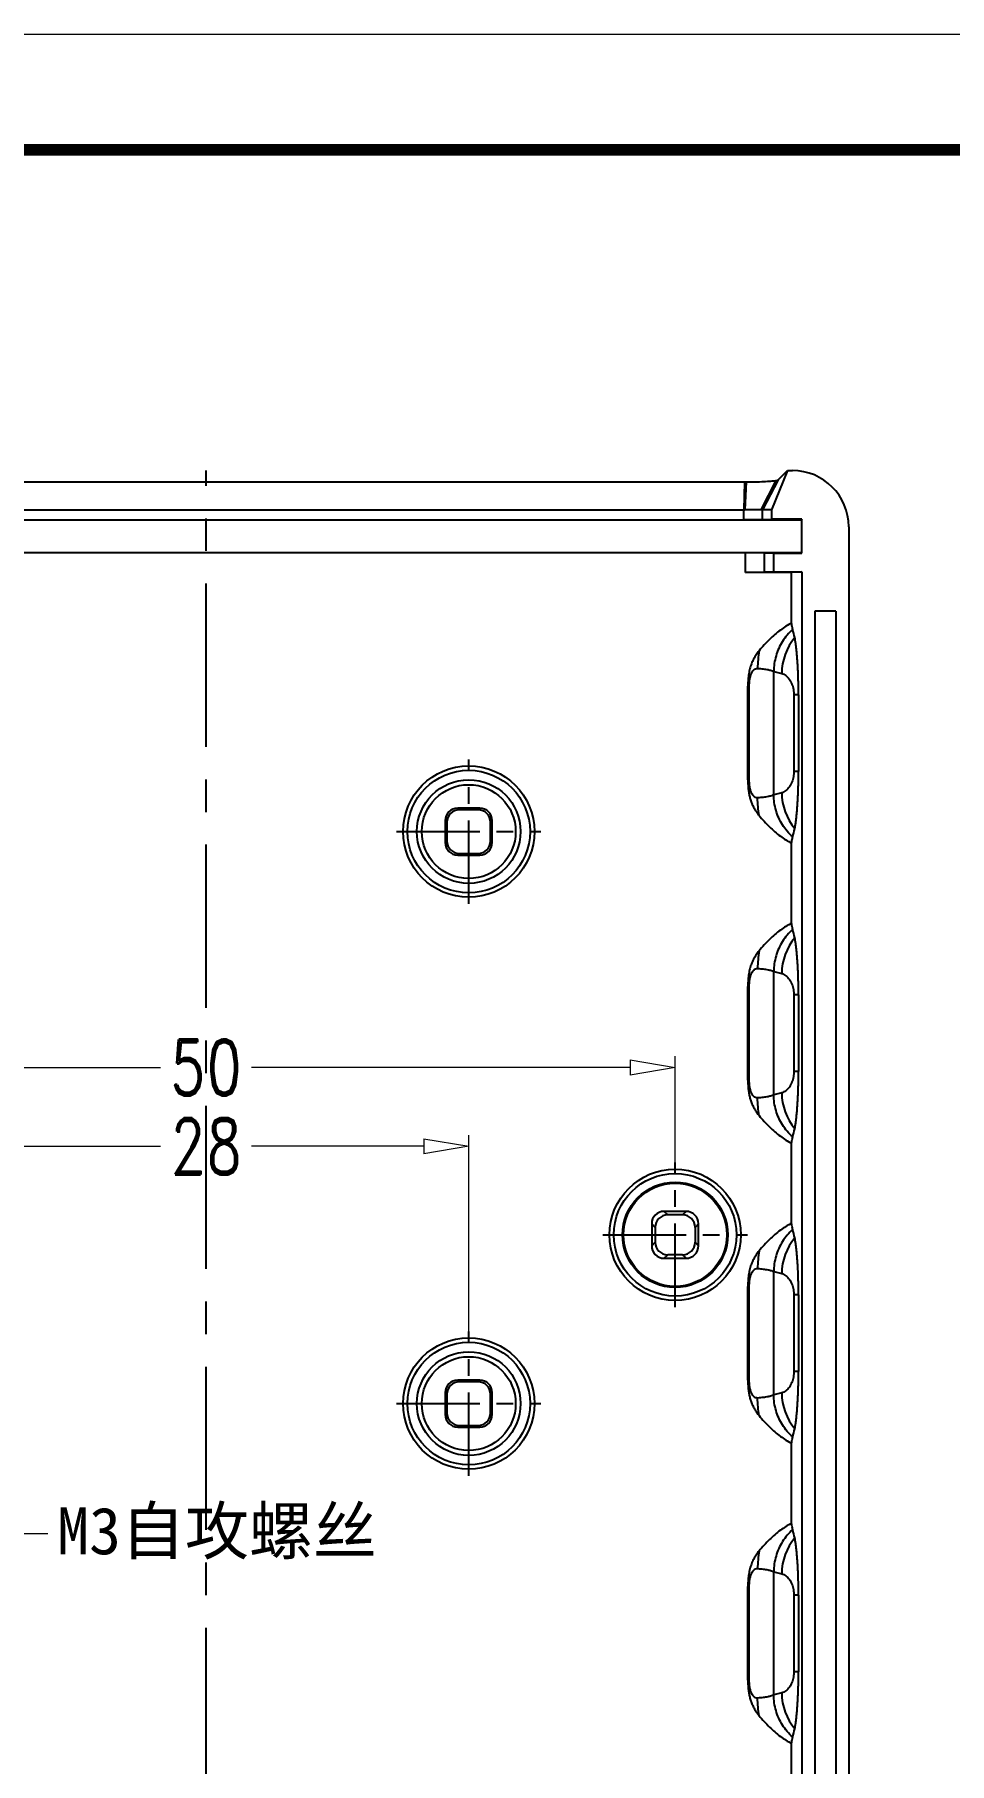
# Model space of a CAD drawing. Header units: millimetres. Extents: x 2279 to 2636, y 1024 to 1272.
# Drawn here: x 2481.8 to 2530.6, y 1180 to 1272.2 of the extents above; entities that cross this region are included whole.
import ezdxf

# ---------------------------------------------------------------- set-up
doc = ezdxf.new("R2010")
doc.units = ezdxf.units.MM
doc.linetypes.add('CENTER', pattern=[50.8, 31.75, -6.35, 6.35, -6.35])
doc.layers.add('dim', color=82, linetype='Continuous', lineweight=9)
doc.layers.add('from', color=7, linetype='Continuous', lineweight=13)
doc.styles.add('ROMAND', font='romand.shx', dxfattribs={"width": 0.75, "bigfont": 'gbcbig.shx'})
doc.styles.add('楷体', font='simkai_0.ttf')
doc.dimstyles.new('YanXiu', dxfattribs={"dimtxt": 2.5, "dimasz": 2.2, "dimexe": 1, "dimexo": 0, "dimgap": 0.66, "dimtad": 0, "dimzin": 9, "dimdsep": 46, "dimtxsty": 'ROMAND', "dimblk": 'CLOSEDBLANK', "dimcen": 0, "dimclrd": 3, "dimclre": 3, "dimclrt": 7, "dimazin": 2, "dimtfac": 1, "dimtofl": 0, "dimtmove": 0, "dimatfit": 3, "dimldrblk": 'CLOSEDBLANK', "dimfxl": 1, "dimlwd": 5, "dimlwe": 5, "dimarcsym": 0})

# ---------------------------------------------------------------- blocks, each defined once
blk = doc.blocks.new('_ClosedBlank')
at = {"color": 0, "linetype": 'ByBlock', "lineweight": -2}
for p, q in [((-1, 0.167), (0, 0)), ((-1, 0.167), (-1, -0.167)), ((0, 0), (-1, -0.167))]:
    blk.add_line(p, q, dxfattribs=at)
blk = doc.blocks.new('*D21')
at = {"layer": 'Defpoints', "color": 0}
for p in [(978.404, 960.876), (928.404, 955.806), (978.404, 955.806)]:
    blk.add_point(p, dxfattribs=at)
at = {"layer": 'dim', "color": 3, "lineweight": 5}
for p, q in [((928.404, 955.806), (928.404, 961.476)), ((978.404, 955.806), (978.404, 961.476)), ((930.804, 960.876), (950.983, 960.876)), ((976.004, 960.876), (955.825, 960.876))]:
    blk.add_line(p, q, dxfattribs=at)
at = {"layer": 'dim', "color": 3, "lineweight": 5, "xscale": 2.4, "yscale": 2.4, "zscale": 2.4, "rotation": 180}
blk.add_blockref('_ClosedBlank', (928.404, 960.876), dxfattribs=at)
at = {"layer": 'dim', "color": 3, "lineweight": 5, "xscale": 2.4, "yscale": 2.4, "zscale": 2.4}
blk.add_blockref('_ClosedBlank', (978.404, 960.876), dxfattribs=at)
at = {"layer": 'dim', "color": 7, "insert": (953.404, 960.876), "char_height": 3, "attachment_point": 5, "style": 'ROMAND'}
blk.add_mtext('50', dxfattribs=at)
blk = doc.blocks.new('*D20')
at = {"layer": 'Defpoints', "color": 0}
for p in [(967.404, 956.676), (939.404, 946.806), (967.404, 946.806)]:
    blk.add_point(p, dxfattribs=at)
at = {"layer": 'dim', "color": 3, "lineweight": 5}
for p, q in [((939.404, 946.806), (939.404, 957.276)), ((967.404, 946.806), (967.404, 957.276)), ((941.804, 956.676), (950.983, 956.676)), ((965.004, 956.676), (955.825, 956.676))]:
    blk.add_line(p, q, dxfattribs=at)
at = {"layer": 'dim', "color": 3, "lineweight": 5, "xscale": 2.4, "yscale": 2.4, "zscale": 2.4, "rotation": 180}
blk.add_blockref('_ClosedBlank', (939.404, 956.676), dxfattribs=at)
at = {"layer": 'dim', "color": 3, "lineweight": 5, "xscale": 2.4, "yscale": 2.4, "zscale": 2.4}
blk.add_blockref('_ClosedBlank', (967.404, 956.676), dxfattribs=at)
at = {"layer": 'dim', "color": 7, "insert": (953.404, 956.676), "char_height": 3, "attachment_point": 5, "style": 'ROMAND'}
blk.add_mtext('28', dxfattribs=at)
blk = doc.blocks.new('A$C1A530043')
at = {"color": 1, "linetype": 'CENTER', "ltscale": 0.274}
blk.add_line((51.816, 11.465), (51.816, 151.465), dxfattribs=at)
at = {"color": 7, "linetype": 'Continuous'}
for p, q in [((82.811, 151.465), (81.96, 149.365)), ((82.311, 150.965), (82.811, 151.465)), ((82.811, 151.465), (83.07, 151.465)), ((80.514, 150.855), (23.118, 150.855)), ((80.514, 150.855), (80.474, 149.365)), ((80.6, 150.856), (80.536, 149.365)), ((82.177, 150.933), (81.383, 149.365)), ((82.311, 150.965), (81.473, 149.365)), ((23.095, 149.365), (80.536, 149.365)), ((80.474, 148.847), (80.474, 149.365)), ((81.473, 148.849), (81.473, 149.365)), ((81.96, 149.365), (81.473, 149.365)), ((81.96, 149.365), (81.96, 148.865)), ((20.086, 148.845), (83.546, 148.845)), ((81.473, 148.849), (81.96, 148.865)), ((83.566, 148.865), (81.96, 148.865)), ((83.566, 148.865), (83.546, 148.845)), ((83.546, 148.845), (83.546, 147.085)), ((83.566, 147.065), (83.566, 148.865)), ((86.066, 148.469), (86.066, 14.461)), ((83.546, 147.085), (20.086, 147.085)), ((80.574, 146.038), (80.574, 147.083)), ((81.573, 146.04), (81.573, 147.081)), ((81.573, 147.081), (82.06, 147.065)), ((82.06, 147.065), (82.06, 146.065)), ((82.06, 147.065), (83.566, 147.065)), ((83.566, 147.065), (83.546, 147.085)), ((83.025, 146.038), (80.574, 146.038)), ((82.06, 146.065), (81.573, 146.04)), ((82.06, 146.065), (83.562, 146.065)), ((83.562, 146.065), (83.025, 146.038)), ((83.025, 143.336), (83.025, 146.038)), ((83.562, 146.065), (83.562, 16.865)), ((84.255, 143.975), (84.255, 18.954)), ((85.376, 143.975), (84.255, 143.975)), ((85.376, 143.975), (85.376, 18.954)), ((82.068, 134.179), (82.068, 140.751)), ((82.068, 140.751), (82.496, 140.645)), ((80.692, 134.968), (80.692, 139.961)), ((80.692, 139.961), (80.766, 139.961)), ((80.766, 134.968), (80.766, 139.961)), ((83.148, 139.509), (83.148, 135.421)), ((83.391, 139.509), (83.148, 139.509)), ((83.391, 139.509), (83.391, 135.421)), ((80.692, 134.968), (80.766, 134.968)), ((83.391, 135.421), (83.148, 135.421)), ((82.496, 134.284), (82.068, 134.179)), ((64.566, 132.8), (64.566, 131.629)), ((64.566, 132.8), (64.653, 132.713)), ((65.23, 133.465), (65.317, 133.377)), ((66.401, 133.465), (65.23, 133.465)), ((66.314, 133.377), (65.317, 133.377)), ((66.401, 133.465), (66.314, 133.377)), ((67.066, 132.8), (66.978, 132.713)), ((67.066, 131.629), (67.066, 132.8)), ((64.653, 132.713), (64.653, 131.716)), ((66.978, 131.716), (66.978, 132.713)), ((64.566, 131.629), (64.653, 131.716)), ((65.23, 130.965), (65.317, 131.052)), ((65.23, 130.965), (66.401, 130.965)), ((65.317, 131.052), (66.314, 131.052)), ((66.401, 130.965), (66.314, 131.052)), ((67.066, 131.629), (66.978, 131.716)), ((83.025, 127.336), (83.025, 131.593)), ((82.068, 118.179), (82.068, 124.751)), ((82.068, 124.751), (82.496, 124.645)), ((80.692, 118.968), (80.692, 123.961)), ((80.692, 123.961), (80.766, 123.961)), ((80.766, 118.968), (80.766, 123.961)), ((83.148, 123.509), (83.148, 119.421)), ((83.391, 123.509), (83.148, 123.509)), ((83.391, 123.509), (83.391, 119.421)), ((80.692, 118.968), (80.766, 118.968)), ((83.391, 119.421), (83.148, 119.421)), ((82.496, 118.284), (82.068, 118.179)), ((83.025, 111.336), (83.025, 115.593)), ((77.401, 111.965), (76.23, 111.965)), ((76.23, 111.965), (76.418, 111.777)), ((77.214, 111.777), (76.418, 111.777)), ((77.401, 111.965), (77.214, 111.777)), ((75.566, 111.3), (75.566, 110.129)), ((75.566, 111.3), (75.753, 111.113)), ((75.753, 111.113), (75.753, 110.317)), ((78.066, 111.3), (77.878, 111.113)), ((77.878, 111.113), (77.878, 110.317)), ((78.066, 110.129), (78.066, 111.3)), ((75.566, 110.129), (75.753, 110.317)), ((78.066, 110.129), (77.878, 110.317)), ((76.23, 109.465), (76.418, 109.652)), ((76.23, 109.465), (77.401, 109.465)), ((77.214, 109.652), (76.418, 109.652)), ((77.401, 109.465), (77.214, 109.652)), ((80.692, 107.961), (80.766, 107.961)), ((80.692, 102.968), (80.692, 107.961)), ((80.766, 102.968), (80.766, 107.961)), ((82.068, 102.179), (82.068, 108.751)), ((82.068, 108.751), (82.496, 108.645)), ((83.391, 107.509), (83.148, 107.509)), ((83.148, 107.509), (83.148, 103.421)), ((83.391, 107.509), (83.391, 103.421)), ((83.391, 103.421), (83.148, 103.421)), ((66.401, 102.965), (65.23, 102.965)), ((65.23, 102.965), (65.317, 102.877)), ((66.314, 102.877), (65.317, 102.877)), ((66.401, 102.965), (66.314, 102.877)), ((80.692, 102.968), (80.766, 102.968)), ((64.566, 102.3), (64.566, 101.129)), ((64.566, 102.3), (64.653, 102.213)), ((64.653, 102.213), (64.653, 101.216)), ((67.066, 102.3), (66.978, 102.213)), ((66.978, 101.216), (66.978, 102.213)), ((67.066, 101.129), (67.066, 102.3)), ((82.496, 102.284), (82.068, 102.179)), ((64.566, 101.129), (64.653, 101.216)), ((65.23, 100.465), (65.317, 100.552)), ((65.317, 100.552), (66.314, 100.552)), ((66.401, 100.465), (66.314, 100.552)), ((67.066, 101.129), (66.978, 101.216)), ((65.23, 100.465), (66.401, 100.465)), ((83.025, 95.336), (83.025, 99.593)), ((82.068, 92.751), (82.496, 92.645)), ((82.068, 86.179), (82.068, 92.751)), ((80.692, 91.961), (80.766, 91.961)), ((80.692, 86.968), (80.692, 91.961)), ((80.766, 86.968), (80.766, 91.961)), ((83.391, 91.509), (83.148, 91.509)), ((83.148, 91.509), (83.148, 87.421)), ((83.391, 91.509), (83.391, 87.421)), ((80.692, 86.968), (80.766, 86.968)), ((83.391, 87.421), (83.148, 87.421)), ((82.496, 86.284), (82.068, 86.179)), ((83.025, 79.336), (83.025, 83.593))]:
    blk.add_line(p, q, dxfattribs=at)
at = {"color": 1, "linetype": 'CENTER', "ltscale": 0.14}
for p, q in [((65.816, 128.365), (65.816, 136.065)), ((61.966, 132.215), (69.666, 132.215)), ((76.816, 106.865), (76.816, 114.565)), ((72.966, 110.715), (80.666, 110.715)), ((65.816, 97.865), (65.816, 105.565)), ((61.966, 101.715), (69.666, 101.715))]:
    blk.add_line(p, q, dxfattribs=at)
at = {"color": 7, "linetype": 'Continuous'}
for centre, radius in [((65.816, 132.215), 3.5), ((65.816, 132.215), 3.267), ((65.816, 132.215), 2.762), ((65.816, 132.215), 2.5), ((76.816, 110.715), 3.5), ((76.816, 110.715), 3.267), ((76.816, 110.715), 2.806), ((76.816, 110.715), 2.75), ((65.816, 101.715), 3.5), ((65.816, 101.715), 3.267), ((65.816, 101.715), 2.762), ((65.816, 101.715), 2.5)]:
    blk.add_circle(centre, radius, dxfattribs=at)
for centre, radius, start, end in [((80.513, 161.648), 10.793, 270.00161, 270.46215), ((75.075, 140.785), 8.306, 12.31263, 15.43051), ((85.561, 140.613), 3.065, 140.63952, 179.39115), ((85.561, 134.317), 3.065, 180.60886, 219.36048), ((75.075, 134.144), 8.307, 344.56951, 347.68737), ((85.561, 124.613), 3.065, 140.63952, 179.39115), ((75.075, 124.785), 8.306, 12.31263, 15.43051), ((85.561, 118.317), 3.065, 180.60886, 219.36048), ((75.075, 118.144), 8.307, 344.56951, 347.68737), ((75.075, 108.785), 8.306, 12.31263, 15.43051), ((85.561, 108.613), 3.065, 140.63952, 179.39115), ((85.561, 102.317), 3.065, 180.60886, 219.36048), ((75.075, 102.144), 8.307, 344.56951, 347.68737), ((75.075, 92.785), 8.306, 12.31263, 15.43051), ((85.561, 92.613), 3.065, 140.63952, 179.39115), ((85.561, 86.317), 3.065, 180.60886, 219.36048), ((75.075, 86.144), 8.307, 344.56951, 347.68737)]:
    blk.add_arc(centre, radius, start, end, dxfattribs=at)
for centre, major_axis, ratio, start_param, end_param in [((83.062, 148.461), (-2.127, -2.127), 0.997265, 2.357564, 3.925621), ((80.474, 148.849), (1, 0), 0.001745, -1.570796, -0.05236), ((80.574, 147.081), (1, 0), 0.001745, 0.05236, 1.570796), ((80.574, 146.041), (1, 0), 0.002618, -1.570796, -0.05236), ((65.23, 132.8), (-0.47, 0.47), 0.999695, -0.785246, 0.785246), ((65.318, 132.713), (-0.47, 0.47), 0.999695, -0.785246, 0.785246), ((66.314, 132.713), (0.47, 0.47), 0.999695, -0.785246, 0.785246), ((66.401, 132.8), (0.47, 0.47), 0.999695, -0.785246, 0.785246), ((65.23, 131.629), (0.47, 0.47), 0.999695, 2.356347, 3.926839), ((65.318, 131.717), (-0.47, -0.47), 0.999695, -0.785246, 0.785246), ((66.314, 131.717), (0.47, -0.47), 0.999695, -0.785246, 0.785246), ((66.401, 131.629), (0.47, -0.47), 0.999695, -0.785246, 0.785246), ((76.23, 111.3), (-0.47, 0.47), 0.999695, -0.785246, 0.785246), ((76.418, 111.113), (-0.47, 0.47), 0.999695, -0.785246, 0.785246), ((77.213, 111.113), (0.47, 0.47), 0.999695, -0.785246, 0.785246), ((77.401, 111.3), (0.47, 0.47), 0.999695, -0.785246, 0.785246), ((76.23, 110.129), (0.47, 0.47), 0.999695, -3.926839, -2.356347), ((76.418, 110.317), (-0.47, -0.47), 0.999695, -0.785246, 0.785246), ((77.213, 110.317), (0.47, -0.47), 0.999695, -0.785246, 0.785246), ((77.401, 110.129), (0.47, -0.47), 0.999695, -0.785246, 0.785246), ((65.23, 102.3), (-0.47, 0.47), 0.999695, -0.785246, 0.785246), ((65.318, 102.213), (-0.47, 0.47), 0.999695, -0.785246, 0.785246), ((66.314, 102.213), (0.47, 0.47), 0.999695, -0.785246, 0.785246), ((66.401, 102.3), (0.47, 0.47), 0.999695, -0.785246, 0.785246), ((65.23, 101.129), (0.47, 0.47), 0.999695, -3.926839, -2.356347), ((65.318, 101.217), (-0.47, -0.47), 0.999695, -0.785246, 0.785246), ((66.314, 101.217), (0.47, -0.47), 0.999695, -0.785246, 0.785246), ((66.401, 101.129), (-0.47, 0.47), 0.999695, -3.926839, -2.356347)]:
    blk.add_ellipse(centre, major_axis=major_axis, ratio=ratio, start_param=start_param, end_param=end_param, dxfattribs=at)
for points, start_tangent, end_tangent in [([(80.6, 150.856), (81.084, 150.865), (81.544, 150.883), (81.921, 150.908), (82.177, 150.933)], (0.999967, 0.008111), (0.992047, 0.12587)), ([(82.177, 150.933), (82.231, 150.941), (82.271, 150.949), (82.297, 150.957), (82.311, 150.965)], (0.992047, 0.125869), (0.707109, 0.707105)), ([(81.383, 149.365), (81.241, 149.364), (81.043, 149.365), (80.802, 149.364), (80.536, 149.365)], (-1, 0.000048), (-1, 0.000004)), ([(81.473, 149.365), (81.444, 149.364), (81.383, 149.365)], (-1, 0), (-1, 0.000048)), ([(83.025, 143.336), (82.428, 142.962), (81.844, 142.464), (81.29, 141.857)], (-0.886111, -0.463474), (-0.635658, -0.771971)), ([(83.082, 142.995), (82.54, 142.354), (82.193, 141.585), (82.068, 140.751)], (-0.74548, -0.666528), (-0.010634, -0.999943)), ([(83.082, 142.995), (83.063, 143.086), (83.043, 143.207), (83.025, 143.336)], (-0.267028, 0.963689), (-0.137758, 0.990466)), ([(83.391, 139.509), (83.39, 139.753), (83.388, 139.989), (83.383, 140.218), (83.377, 140.443), (83.37, 140.668), (83.36, 140.896), (83.348, 141.128), (83.333, 141.359), (83.316, 141.585), (83.296, 141.804), (83.274, 142.013), (83.25, 142.211), (83.222, 142.394), (83.191, 142.557)], (-0.000135, 1), (-0.213839, 0.976869)), ([(81.29, 141.857), (81.129, 141.639), (80.992, 141.406), (80.883, 141.161), (80.801, 140.905), (80.742, 140.628), (80.706, 140.319), (80.692, 139.961)], (-0.635694, -0.771941), (-0.000276, -1)), ([(81.29, 141.857), (81.235, 141.393), (81.211, 140.917)], (-0.151893, -0.988397), (-0.019473, -0.99981)), ([(80.766, 139.961), (80.776, 140.178), (80.805, 140.384), (80.854, 140.567), (80.92, 140.719), (81.003, 140.832), (81.1, 140.9), (81.211, 140.917)], (0.000043, 1), (0.997597, -0.069277)), ([(81.211, 140.917), (81.513, 140.889), (81.766, 140.851), (81.954, 140.804), (82.068, 140.751)], (0.997541, -0.070085), (0.804586, -0.593837)), ([(82.496, 140.645), (82.614, 140.6), (82.722, 140.53), (82.819, 140.439), (82.904, 140.333), (82.977, 140.214), (83.037, 140.083), (83.086, 139.944), (83.121, 139.798), (83.142, 139.65), (83.148, 139.509)], (0.970808, -0.239857), (0.000047, -1)), ([(80.692, 134.968), (80.7, 134.689), (80.723, 134.441), (80.758, 134.215), (80.806, 134.005), (80.87, 133.805), (80.95, 133.61), (81.048, 133.421), (81.162, 133.242), (81.29, 133.073)], (0.000276, -1), (0.635689, -0.771945)), ([(81.211, 134.012), (81.1, 134.03), (81.003, 134.098), (80.92, 134.211), (80.854, 134.363), (80.805, 134.546), (80.776, 134.752), (80.766, 134.968)], (-0.997597, -0.06928), (-0.000043, 1)), ([(83.148, 135.421), (83.142, 135.28), (83.121, 135.132), (83.086, 134.986), (83.037, 134.846), (82.976, 134.716), (82.903, 134.596), (82.819, 134.49), (82.722, 134.4), (82.614, 134.33), (82.496, 134.284)], (-0.000048, -1), (-0.970808, -0.239857)), ([(83.191, 132.373), (83.221, 132.529), (83.248, 132.703), (83.272, 132.892), (83.293, 133.09), (83.312, 133.297), (83.329, 133.512), (83.343, 133.73), (83.356, 133.948), (83.366, 134.162), (83.374, 134.369), (83.38, 134.572), (83.385, 134.777), (83.388, 134.986), (83.391, 135.201), (83.391, 135.421)], (0.213838, 0.976869), (0.000134, 1)), ([(82.068, 134.179), (81.954, 134.126), (81.766, 134.079), (81.513, 134.04), (81.211, 134.012)], (-0.804623, -0.593786), (-0.997541, -0.070081)), ([(81.29, 133.073), (81.235, 133.536), (81.211, 134.012)], (-0.151873, 0.9884), (-0.019463, 0.999811)), ([(83.082, 131.934), (82.54, 132.576), (82.193, 133.344), (82.068, 134.179)], (-0.74548, 0.666528), (-0.010634, 0.999943)), ([(81.29, 133.073), (81.842, 132.468), (82.427, 131.968), (83.025, 131.593)], (0.635654, -0.771974), (0.886111, -0.463472)), ([(83.025, 131.593), (83.045, 131.734), (83.064, 131.851), (83.082, 131.934)], (0.137757, 0.990466), (0.267033, 0.963687)), ([(83.025, 127.336), (82.428, 126.962), (81.844, 126.464), (81.29, 125.857)], (-0.886111, -0.463474), (-0.635658, -0.771971)), ([(83.082, 126.995), (83.063, 127.086), (83.043, 127.207), (83.025, 127.336)], (-0.267028, 0.963689), (-0.137758, 0.990466)), ([(83.082, 126.995), (82.54, 126.354), (82.193, 125.585), (82.068, 124.751)], (-0.74548, -0.666528), (-0.010634, -0.999943)), ([(83.391, 123.509), (83.39, 123.753), (83.388, 123.989), (83.383, 124.218), (83.377, 124.443), (83.37, 124.668), (83.36, 124.896), (83.348, 125.128), (83.333, 125.359), (83.316, 125.585), (83.296, 125.804), (83.274, 126.013), (83.25, 126.211), (83.222, 126.394), (83.191, 126.557)], (-0.000135, 1), (-0.213839, 0.976869)), ([(81.29, 125.857), (81.129, 125.639), (80.992, 125.406), (80.883, 125.161), (80.801, 124.905), (80.742, 124.628), (80.706, 124.319), (80.692, 123.961)], (-0.635694, -0.771941), (-0.000276, -1)), ([(81.29, 125.857), (81.235, 125.393), (81.211, 124.917)], (-0.151893, -0.988397), (-0.019473, -0.99981)), ([(80.766, 123.961), (80.776, 124.178), (80.805, 124.384), (80.854, 124.567), (80.92, 124.719), (81.003, 124.832), (81.1, 124.9), (81.211, 124.917)], (0.000043, 1), (0.997597, -0.069277)), ([(81.211, 124.917), (81.513, 124.889), (81.766, 124.851), (81.954, 124.804), (82.068, 124.751)], (0.997541, -0.070085), (0.804586, -0.593837)), ([(82.496, 124.645), (82.614, 124.6), (82.722, 124.53), (82.819, 124.439), (82.904, 124.333), (82.977, 124.214), (83.037, 124.083), (83.086, 123.944), (83.121, 123.798), (83.142, 123.65), (83.148, 123.509)], (0.970808, -0.239857), (0.000047, -1)), ([(80.692, 118.968), (80.7, 118.689), (80.723, 118.441), (80.758, 118.215), (80.806, 118.005), (80.87, 117.805), (80.95, 117.61), (81.048, 117.421), (81.162, 117.242), (81.29, 117.073)], (0.000276, -1), (0.635689, -0.771945)), ([(81.211, 118.012), (81.1, 118.03), (81.003, 118.098), (80.92, 118.211), (80.854, 118.363), (80.805, 118.546), (80.776, 118.752), (80.766, 118.968)], (-0.997597, -0.06928), (-0.000043, 1)), ([(83.148, 119.421), (83.142, 119.28), (83.121, 119.132), (83.086, 118.986), (83.037, 118.846), (82.976, 118.716), (82.903, 118.596), (82.819, 118.49), (82.722, 118.4), (82.614, 118.33), (82.496, 118.284)], (-0.000048, -1), (-0.970808, -0.239857)), ([(83.191, 116.373), (83.221, 116.529), (83.248, 116.703), (83.272, 116.892), (83.293, 117.09), (83.312, 117.297), (83.329, 117.512), (83.343, 117.73), (83.356, 117.948), (83.366, 118.162), (83.374, 118.369), (83.38, 118.572), (83.385, 118.777), (83.388, 118.986), (83.391, 119.201), (83.391, 119.421)], (0.213838, 0.976869), (0.000134, 1)), ([(82.068, 118.179), (81.954, 118.126), (81.766, 118.079), (81.513, 118.04), (81.211, 118.012)], (-0.804623, -0.593786), (-0.997541, -0.070081)), ([(81.29, 117.073), (81.235, 117.536), (81.211, 118.012)], (-0.151873, 0.9884), (-0.019463, 0.999811)), ([(83.082, 115.934), (82.54, 116.576), (82.193, 117.344), (82.068, 118.179)], (-0.74548, 0.666528), (-0.010634, 0.999943)), ([(81.29, 117.073), (81.842, 116.468), (82.427, 115.968), (83.025, 115.593)], (0.635654, -0.771974), (0.886111, -0.463472)), ([(83.025, 115.593), (83.045, 115.734), (83.064, 115.851), (83.082, 115.934)], (0.137757, 0.990466), (0.267033, 0.963687)), ([(83.025, 111.336), (82.428, 110.962), (81.844, 110.464), (81.29, 109.857)], (-0.886111, -0.463474), (-0.635658, -0.771971)), ([(83.082, 110.995), (82.54, 110.354), (82.193, 109.585), (82.068, 108.751)], (-0.74548, -0.666528), (-0.010634, -0.999943)), ([(83.082, 110.995), (83.063, 111.086), (83.043, 111.207), (83.025, 111.336)], (-0.267028, 0.963689), (-0.137758, 0.990466)), ([(81.29, 109.857), (81.129, 109.639), (80.992, 109.406), (80.883, 109.161), (80.801, 108.905), (80.742, 108.628), (80.706, 108.319), (80.692, 107.961)], (-0.635694, -0.771941), (-0.000276, -1)), ([(81.29, 109.857), (81.235, 109.393), (81.211, 108.917)], (-0.151893, -0.988397), (-0.019473, -0.99981)), ([(83.391, 107.509), (83.39, 107.753), (83.388, 107.989), (83.383, 108.218), (83.377, 108.443), (83.37, 108.668), (83.36, 108.896), (83.348, 109.128), (83.333, 109.359), (83.316, 109.585), (83.296, 109.804), (83.274, 110.013), (83.25, 110.211), (83.222, 110.394), (83.191, 110.557)], (-0.000135, 1), (-0.213839, 0.976869)), ([(80.766, 107.961), (80.776, 108.178), (80.805, 108.384), (80.854, 108.567), (80.92, 108.719), (81.003, 108.832), (81.1, 108.9), (81.211, 108.917)], (0.000043, 1), (0.997597, -0.069277)), ([(81.211, 108.917), (81.513, 108.889), (81.766, 108.851), (81.954, 108.804), (82.068, 108.751)], (0.997541, -0.070085), (0.804586, -0.593837)), ([(82.496, 108.645), (82.614, 108.6), (82.722, 108.53), (82.819, 108.439), (82.904, 108.333), (82.977, 108.214), (83.037, 108.083), (83.086, 107.944), (83.121, 107.798), (83.142, 107.65), (83.148, 107.509)], (0.970808, -0.239857), (0.000047, -1)), ([(83.148, 103.421), (83.142, 103.28), (83.121, 103.132), (83.086, 102.986), (83.037, 102.846), (82.976, 102.716), (82.903, 102.596), (82.819, 102.49), (82.722, 102.4), (82.614, 102.33), (82.496, 102.284)], (-0.000048, -1), (-0.970808, -0.239857)), ([(83.191, 100.373), (83.221, 100.529), (83.248, 100.703), (83.272, 100.892), (83.293, 101.09), (83.312, 101.297), (83.329, 101.512), (83.343, 101.73), (83.356, 101.948), (83.366, 102.162), (83.374, 102.369), (83.38, 102.572), (83.385, 102.777), (83.388, 102.986), (83.391, 103.201), (83.391, 103.421)], (0.213838, 0.976869), (0.000134, 1)), ([(80.692, 102.968), (80.7, 102.689), (80.723, 102.441), (80.758, 102.215), (80.806, 102.005), (80.87, 101.805), (80.95, 101.61), (81.048, 101.421), (81.162, 101.242), (81.29, 101.073)], (0.000276, -1), (0.635689, -0.771945)), ([(81.211, 102.012), (81.1, 102.03), (81.003, 102.098), (80.92, 102.211), (80.854, 102.363), (80.805, 102.546), (80.776, 102.752), (80.766, 102.968)], (-0.997597, -0.06928), (-0.000043, 1)), ([(82.068, 102.179), (81.954, 102.126), (81.766, 102.079), (81.513, 102.04), (81.211, 102.012)], (-0.804623, -0.593786), (-0.997541, -0.070081)), ([(81.29, 101.073), (81.235, 101.536), (81.211, 102.012)], (-0.151873, 0.9884), (-0.019463, 0.999811)), ([(83.082, 99.934), (82.54, 100.576), (82.193, 101.344), (82.068, 102.179)], (-0.74548, 0.666528), (-0.010634, 0.999943)), ([(81.29, 101.073), (81.842, 100.468), (82.427, 99.968), (83.025, 99.593)], (0.635654, -0.771974), (0.886111, -0.463472)), ([(83.025, 99.593), (83.045, 99.734), (83.064, 99.851), (83.082, 99.934)], (0.137757, 0.990466), (0.267033, 0.963687)), ([(83.025, 95.336), (82.428, 94.962), (81.844, 94.464), (81.29, 93.857)], (-0.886111, -0.463474), (-0.635658, -0.771971)), ([(83.082, 94.995), (82.54, 94.354), (82.193, 93.585), (82.068, 92.751)], (-0.74548, -0.666528), (-0.010634, -0.999943)), ([(83.082, 94.995), (83.063, 95.086), (83.043, 95.207), (83.025, 95.336)], (-0.267028, 0.963689), (-0.137758, 0.990466)), ([(83.391, 91.509), (83.39, 91.753), (83.388, 91.989), (83.383, 92.218), (83.377, 92.443), (83.37, 92.668), (83.36, 92.896), (83.348, 93.128), (83.333, 93.359), (83.316, 93.585), (83.296, 93.804), (83.274, 94.013), (83.25, 94.211), (83.222, 94.394), (83.191, 94.557)], (-0.000135, 1), (-0.213839, 0.976869)), ([(81.29, 93.857), (81.129, 93.639), (80.992, 93.406), (80.883, 93.161), (80.801, 92.905), (80.742, 92.628), (80.706, 92.319), (80.692, 91.961)], (-0.635694, -0.771941), (-0.000276, -1)), ([(81.29, 93.857), (81.235, 93.393), (81.211, 92.917)], (-0.151893, -0.988397), (-0.019473, -0.99981)), ([(80.766, 91.961), (80.776, 92.178), (80.805, 92.384), (80.854, 92.567), (80.92, 92.719), (81.003, 92.832), (81.1, 92.9), (81.211, 92.917)], (0.000043, 1), (0.997597, -0.069277)), ([(81.211, 92.917), (81.513, 92.889), (81.766, 92.851), (81.954, 92.804), (82.068, 92.751)], (0.997541, -0.070085), (0.804586, -0.593837)), ([(82.496, 92.645), (82.614, 92.6), (82.722, 92.53), (82.819, 92.439), (82.904, 92.333), (82.977, 92.214), (83.037, 92.083), (83.086, 91.944), (83.121, 91.798), (83.142, 91.65), (83.148, 91.509)], (0.970808, -0.239857), (0.000047, -1)), ([(80.692, 86.968), (80.7, 86.689), (80.723, 86.441), (80.758, 86.215), (80.806, 86.005), (80.87, 85.805), (80.95, 85.61), (81.048, 85.421), (81.162, 85.242), (81.29, 85.073)], (0.000276, -1), (0.635689, -0.771945)), ([(81.211, 86.012), (81.1, 86.03), (81.003, 86.098), (80.92, 86.211), (80.854, 86.363), (80.805, 86.546), (80.776, 86.752), (80.766, 86.968)], (-0.997597, -0.06928), (-0.000043, 1)), ([(83.148, 87.421), (83.142, 87.28), (83.121, 87.132), (83.086, 86.986), (83.037, 86.846), (82.976, 86.716), (82.903, 86.596), (82.819, 86.49), (82.722, 86.4), (82.614, 86.33), (82.496, 86.284)], (-0.000048, -1), (-0.970808, -0.239857)), ([(83.191, 84.373), (83.221, 84.529), (83.248, 84.703), (83.272, 84.892), (83.293, 85.09), (83.312, 85.297), (83.329, 85.512), (83.343, 85.73), (83.356, 85.948), (83.366, 86.162), (83.374, 86.369), (83.38, 86.572), (83.385, 86.777), (83.388, 86.986), (83.391, 87.201), (83.391, 87.421)], (0.213838, 0.976869), (0.000134, 1)), ([(82.068, 86.179), (81.954, 86.126), (81.766, 86.079), (81.513, 86.04), (81.211, 86.012)], (-0.804623, -0.593786), (-0.997541, -0.070081)), ([(81.29, 85.073), (81.235, 85.536), (81.211, 86.012)], (-0.151873, 0.9884), (-0.019463, 0.999811)), ([(83.082, 83.934), (82.54, 84.576), (82.193, 85.344), (82.068, 86.179)], (-0.74548, 0.666528), (-0.010634, 0.999943)), ([(81.29, 85.073), (81.842, 84.468), (82.427, 83.968), (83.025, 83.593)], (0.635654, -0.771974), (0.886111, -0.463472)), ([(83.025, 83.593), (83.045, 83.734), (83.064, 83.851), (83.082, 83.934)], (0.137757, 0.990466), (0.267033, 0.963687))]:
    blk.add_spline(points, degree=3, dxfattribs=dict(at, start_tangent=start_tangent, end_tangent=end_tangent))
at = {"layer": 'dim', "color": 7, "insert": (43.877, 94.791), "char_height": 2.5, "attachment_point": 4, "style": '楷体'}
blk.add_mtext('M3自攻螺丝', dxfattribs=at)
at = {"layer": 'dim'}
for base, p1, p2, picture, middle in [((76.816, 119.635), (26.816, 114.565), (76.816, 114.565), '*D21', (51.816, 119.635)), ((65.816, 115.435), (37.816, 105.565), (65.816, 105.565), '*D20', (51.816, 115.435))]:
    dim = blk.add_linear_dim(base=base, p1=p1, p2=p2, dimstyle='YanXiu', override={"dimtxt": 3, "dimasz": 2.4, "dimexe": 0.5997, "dimgap": 0.5997, "dimzin": 8}, dxfattribs=at)
    dim.commit()
    dim.dimension.update_dxf_attribs({"geometry": picture, "text_midpoint": middle, "insert": (-901.589, -841.241)})
at = {"layer": 'dim', "annotation_type": 0, "has_hookline": 1, "hookline_direction": 0, "text_width": 17.284}
blk.add_leader([(37.816, 99.47), (41.377, 94.791), (43.377, 94.791)], dimstyle='YanXiu', override={"dimasz": 2, "dimexe": 0.49975, "dimgap": 0.49975, "dimzin": 8}, dxfattribs=at)

msp = doc.modelspace()

# ---------------------------------------------------------------- linework, layer by layer
at = {"layer": 'from'}
msp.add_lwpolyline([(2279.226, 1024.306), (2635.926, 1024.306), (2635.926, 1272.181), (2279.226, 1272.181)], close=True, dxfattribs=at)
at = {"layer": 'from', "const_width": 0.615}
msp.add_lwpolyline([(2285.373, 1030.454), (2285.373, 1266.033), (2629.778, 1266.033), (2629.778, 1030.454), (2285.373, 1030.454)], dxfattribs=at)

# ---------------------------------------------------------------- block references
msp.add_blockref('A$C1A530043', (2439.16, 1097.469))

doc.saveas('drawing.dxf')
